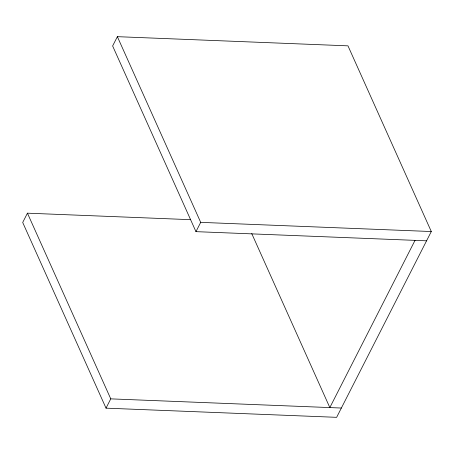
<?xml version="1.0" encoding="UTF-8"?>
<svg xmlns="http://www.w3.org/2000/svg" width="454" height="454" viewBox="0 0 454 454"><rect width="100%" height="100%" fill="white"/><g stroke="black" fill="none" stroke-linecap="round" stroke-linejoin="round"><path stroke-width="0.68" d="M190.68 219.674L27.433 213.176L22.7 222.466L106.026 408.152L336.63 417.328L431.3 231.534L347.974 45.848L117.37 36.672L112.632 45.962L195.963 231.648L426.567 240.824M106.026 408.152L110.759 398.862L27.433 213.176M195.963 231.648L200.696 222.358L117.37 36.672M415.035 240.365L329.837 407.579L251.732 233.538M200.696 222.358L431.3 231.534M110.759 398.862L341.368 408.038"/></g></svg>
